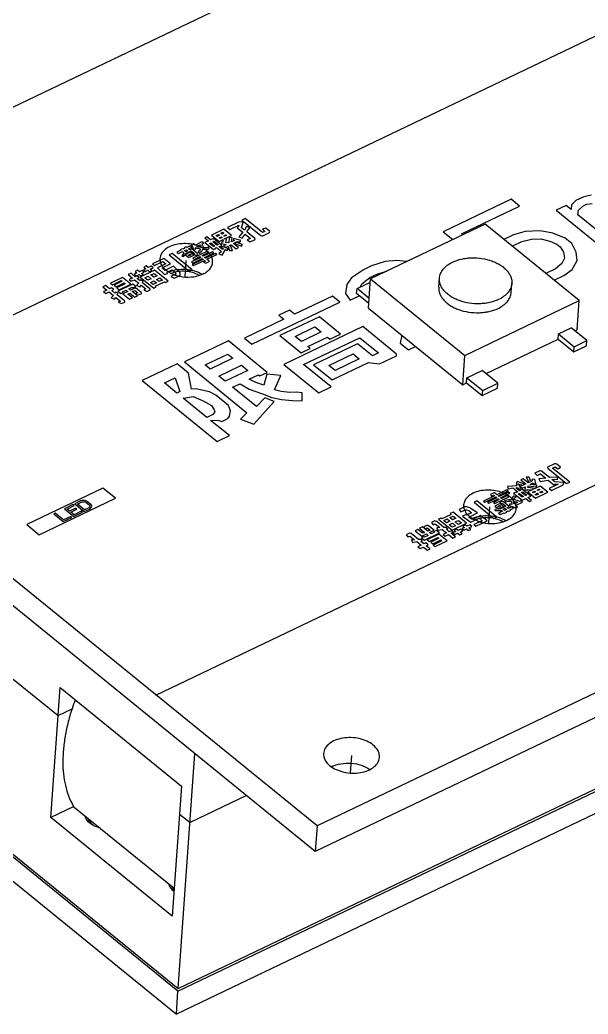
# Model space of a CAD drawing. Header units: millimetres. Extents: x 0 to 297, y 0 to 210.
# Drawn here: x 14.61 to 26.67, y 12.86 to 33.95 of the extents above; entities that cross this region are included whole.
import ezdxf

# ---------------------------------------------------------------- set-up
doc = ezdxf.new("R2010")
doc.units = ezdxf.units.MM
doc.header["$LTSCALE"] = 16.335
doc.layers.get('0').update_dxf_attribs({"linetype": 'CONTINUOUS'})

msp = doc.modelspace()

# ---------------------------------------------------------------- linework, layer by layer
at = {"color": 7, "linetype": 'Continuous'}
for p, q in [((6.699, 28.391), (32.005, 40.498)), ((66.239, 38.538), (20.916, 16.854)), ((66.2, 37.996), (20.878, 16.313)), ((24.48, 29.619), (22.052, 28.458)), ((26.479, 27.997), (24.48, 29.619)), ((20.916, 16.854), (6.699, 28.391)), ((21.763, 28.252), (22.047, 28.388)), ((22.007, 27.835), (22.052, 28.458)), ((22.052, 28.458), (24.051, 26.835)), ((23.497, 28.282), (23.511, 28.472)), ((25.034, 28.173), (25.047, 28.362)), ((21.755, 28.144), (21.763, 28.252)), ((22.014, 27.934), (21.755, 28.144)), ((22.022, 28.042), (21.763, 28.252)), ((20.878, 16.313), (6.66, 27.849)), ((24.051, 26.835), (26.479, 27.997)), ((26.435, 27.374), (26.479, 27.997)), ((22.007, 27.835), (24.007, 26.213)), ((26.03, 27.181), (26.038, 27.289)), ((26.038, 27.289), (26.308, 27.418)), ((26.038, 27.289), (26.371, 27.019)), ((26.641, 27.148), (26.308, 27.418)), ((26.389, 27.352), (26.435, 27.374)), ((24.5, 26.449), (26.03, 27.181)), ((26.03, 27.181), (26.363, 26.91)), ((26.363, 26.91), (26.633, 27.039)), ((26.363, 26.91), (26.371, 27.019)), ((26.371, 27.019), (26.641, 27.148)), ((26.633, 27.039), (26.641, 27.148)), ((24.007, 26.213), (24.051, 26.835)), ((24.095, 26.36), (24.419, 26.515)), ((24.752, 26.244), (24.419, 26.515)), ((24.007, 26.213), (24.088, 26.251)), ((24.088, 26.251), (24.095, 26.36)), ((24.088, 26.251), (24.421, 25.981)), ((24.095, 26.36), (24.429, 26.089)), ((24.429, 26.089), (24.752, 26.244)), ((24.745, 26.136), (24.752, 26.244)), ((24.421, 25.981), (24.745, 26.136)), ((24.421, 25.981), (24.429, 26.089)), ((17.964, 13.348), (8.856, 20.739)), ((8.86, 20.793), (17.968, 13.402)), ((8.822, 20.251), (17.93, 12.861)), ((14.465, 19.969), (15.42, 19.194)), ((15.266, 17.028), (15.462, 19.79)), ((15.462, 19.79), (18.039, 17.699)), ((15.42, 19.194), (15.719, 19.337)), ((17.964, 13.348), (30.266, 19.234)), ((17.968, 13.402), (30.27, 19.288)), ((17.968, 13.402), (18.323, 18.386)), ((18.039, 17.699), (17.843, 14.937)), ((28.073, 17.714), (17.93, 12.861)), ((19.418, 17.497), (18.219, 16.923)), ((15.756, 17.262), (15.266, 17.028)), ((17.884, 15.525), (15.763, 17.246)), ((17.997, 17.103), (18.219, 16.923)), ((17.843, 14.937), (15.266, 17.028)), ((16.112, 16.915), (16.115, 16.961)), ((20.916, 16.854), (20.878, 16.313)), ((17.93, 12.861), (17.964, 13.348))]:
    msp.add_line(p, q, dxfattribs=at)
at = {"color": 40, "linetype": 'Continuous'}
for p, q in [((33.753, 36.921), (10.12, 25.615)), ((17.495, 19.63), (41.128, 30.937)), ((26.578, 30.199), (26.408, 30.118)), ((26.74, 30.231), (26.578, 30.199)), ((25.03, 30.146), (23.593, 29.459)), ((23.982, 29.416), (25.208, 30.002)), ((25.208, 30.002), (25.03, 30.146)), ((26.197, 30.017), (25.986, 29.916)), ((26.304, 29.931), (26.197, 30.017)), ((26.317, 30.029), (26.304, 29.931)), ((26.408, 30.118), (26.317, 30.029)), ((26.459, 29.913), (26.551, 30.003)), ((26.551, 30.003), (26.635, 30.043)), ((26.635, 30.043), (26.755, 30.055)), ((25.986, 29.916), (27.123, 28.993)), ((26.446, 29.815), (26.459, 29.913)), ((27.335, 29.094), (26.446, 29.815)), ((19.26, 29.665), (19.012, 29.546)), ((19.012, 29.546), (19.061, 29.506)), ((19.061, 29.506), (19.258, 29.6)), ((19.244, 29.557), (19.218, 29.544)), ((19.218, 29.544), (19.338, 29.447)), ((19.258, 29.6), (19.244, 29.557)), ((19.347, 29.661), (19.26, 29.665)), ((19.313, 29.544), (19.347, 29.661)), ((19.377, 29.493), (19.313, 29.544)), ((19.39, 29.736), (19.322, 29.703)), ((19.322, 29.703), (19.724, 29.377)), ((19.42, 29.568), (19.377, 29.493)), ((19.757, 29.438), (19.39, 29.736)), ((19.488, 29.546), (19.42, 29.568)), ((19.426, 29.453), (19.488, 29.546)), ((19.827, 29.536), (19.76, 29.513)), ((19.905, 29.473), (19.827, 29.536)), ((18.577, 29.347), (18.534, 29.326)), ((18.534, 29.326), (18.611, 29.263)), ((18.654, 29.284), (18.577, 29.347)), ((18.935, 29.509), (18.678, 29.386)), ((18.678, 29.386), (18.84, 29.254)), ((18.772, 29.376), (18.823, 29.401)), ((18.793, 29.359), (18.772, 29.376)), ((18.844, 29.384), (18.793, 29.359)), ((18.823, 29.401), (18.844, 29.384)), ((18.835, 29.325), (18.886, 29.349)), ((18.849, 29.313), (18.835, 29.325)), ((18.901, 29.338), (18.849, 29.313)), ((18.874, 29.426), (18.917, 29.446)), ((18.895, 29.408), (18.874, 29.426)), ((18.886, 29.349), (18.901, 29.338)), ((18.938, 29.429), (18.895, 29.408)), ((18.917, 29.446), (18.938, 29.429)), ((19.097, 29.377), (18.935, 29.509)), ((18.938, 29.374), (18.981, 29.395)), ((18.952, 29.363), (18.938, 29.374)), ((18.943, 29.304), (19.097, 29.377)), ((18.995, 29.383), (18.952, 29.363)), ((18.981, 29.395), (18.995, 29.383)), ((19.051, 29.337), (19.042, 29.224)), ((19.114, 29.331), (19.051, 29.337)), ((19.1, 29.242), (19.114, 29.331)), ((19.338, 29.447), (19.252, 29.351)), ((19.252, 29.351), (19.327, 29.324)), ((19.327, 29.324), (19.387, 29.407)), ((19.387, 29.407), (19.5, 29.316)), ((19.595, 29.316), (19.426, 29.453)), ((19.724, 29.377), (19.746, 29.37)), ((19.746, 29.37), (19.762, 29.368)), ((19.808, 29.463), (19.757, 29.438)), ((19.76, 29.513), (19.801, 29.469)), ((19.762, 29.368), (19.908, 29.438)), ((19.801, 29.469), (19.808, 29.463)), ((19.911, 29.457), (19.905, 29.473)), ((19.908, 29.438), (19.911, 29.457)), ((23.593, 29.459), (23.797, 29.293)), ((24.009, 29.394), (23.982, 29.416)), ((25.085, 29.393), (24.88, 29.295)), ((25.332, 29.465), (25.085, 29.393)), ((25.65, 29.48), (25.332, 29.465)), ((25.919, 29.425), (25.65, 29.48)), ((26.181, 29.322), (25.919, 29.425)), ((26.323, 29.206), (26.181, 29.322)), ((18.14, 29.138), (18.097, 29.117)), ((18.097, 29.117), (18.111, 29.106)), ((18.154, 29.126), (18.14, 29.138)), ((18.222, 29.159), (18.154, 29.126)), ((18.189, 29.098), (18.258, 29.13)), ((18.258, 29.13), (18.222, 29.159)), ((18.292, 29.202), (18.243, 29.187)), ((18.243, 29.187), (18.262, 29.16)), ((18.262, 29.16), (18.275, 29.139)), ((18.275, 29.139), (18.279, 29.113)), ((18.279, 29.113), (18.291, 29.092)), ((18.314, 29.185), (18.292, 29.202)), ((18.319, 29.169), (18.314, 29.185)), ((18.473, 29.243), (18.319, 29.169)), ((18.341, 29.107), (18.336, 29.122)), ((18.336, 29.122), (18.366, 29.109)), ((18.338, 29.087), (18.341, 29.107)), ((18.363, 29.144), (18.432, 29.177)), ((18.386, 29.137), (18.363, 29.144)), ((18.366, 29.109), (18.397, 29.106)), ((18.424, 29.128), (18.386, 29.137)), ((18.397, 29.106), (18.442, 29.091)), ((18.447, 29.121), (18.424, 29.128)), ((18.432, 29.177), (18.446, 29.166)), ((18.446, 29.166), (18.45, 29.14)), ((18.45, 29.14), (18.447, 29.121)), ((18.509, 29.214), (18.473, 29.243)), ((18.474, 29.198), (18.509, 29.214)), ((18.494, 29.171), (18.474, 29.198)), ((18.498, 29.145), (18.494, 29.171)), ((18.509, 29.114), (18.498, 29.145)), ((18.525, 29.113), (18.509, 29.114)), ((18.573, 29.118), (18.525, 29.113)), ((18.611, 29.263), (18.534, 29.226)), ((18.534, 29.226), (18.718, 29.078)), ((18.614, 29.128), (18.573, 29.118)), ((18.625, 29.097), (18.614, 29.128)), ((18.635, 29.211), (18.661, 29.223)), ((18.72, 29.142), (18.635, 29.211)), ((18.714, 29.312), (18.654, 29.284)), ((18.661, 29.223), (18.745, 29.155)), ((18.704, 29.244), (18.729, 29.256)), ((18.788, 29.175), (18.704, 29.244)), ((18.897, 29.164), (18.714, 29.312)), ((18.745, 29.155), (18.72, 29.142)), ((18.729, 29.256), (18.814, 29.187)), ((18.755, 29.114), (18.781, 29.126)), ((18.769, 29.102), (18.755, 29.114)), ((18.781, 29.126), (18.886, 29.04)), ((18.814, 29.187), (18.788, 29.175)), ((18.83, 29.141), (18.856, 29.153)), ((18.908, 29.078), (18.83, 29.141)), ((18.84, 29.254), (18.926, 29.295)), ((18.856, 29.153), (18.863, 29.147)), ((18.863, 29.147), (18.897, 29.164)), ((18.91, 29.142), (18.883, 29.12)), ((18.883, 29.12), (18.92, 29.102)), ((18.894, 29.244), (18.888, 29.205)), ((18.888, 29.205), (18.989, 29.189)), ((18.917, 29.237), (18.894, 29.244)), ((19.038, 29.094), (18.91, 29.142)), ((18.926, 29.295), (18.917, 29.237)), ((18.989, 29.189), (18.929, 29.16)), ((18.929, 29.16), (18.971, 29.126)), ((18.99, 29.299), (18.943, 29.304)), ((18.971, 29.126), (19.031, 29.155)), ((18.979, 29.23), (18.99, 29.299)), ((19.042, 29.224), (18.979, 29.23)), ((19.031, 29.155), (19.056, 29.057)), ((19.048, 29.163), (19.091, 29.183)), ((19.079, 29.16), (19.048, 29.163)), ((19.12, 29.061), (19.079, 29.16)), ((19.091, 29.183), (19.197, 29.098)), ((19.16, 29.271), (19.1, 29.242)), ((19.15, 29.312), (19.137, 29.278)), ((19.137, 29.278), (19.16, 29.271)), ((19.142, 29.208), (19.185, 29.229)), ((19.248, 29.122), (19.142, 29.208)), ((19.295, 29.272), (19.15, 29.312)), ((19.185, 29.229), (19.167, 29.211)), ((19.167, 29.211), (19.308, 29.151)), ((19.194, 29.233), (19.228, 29.249)), ((19.33, 29.189), (19.194, 29.233)), ((19.197, 29.098), (19.248, 29.122)), ((19.228, 29.249), (19.273, 29.234)), ((19.273, 29.234), (19.295, 29.272)), ((19.308, 29.151), (19.33, 29.189)), ((19.5, 29.316), (19.431, 29.283)), ((19.431, 29.283), (19.496, 29.241)), ((19.496, 29.241), (19.599, 29.29)), ((19.601, 29.3), (19.595, 29.316)), ((19.599, 29.29), (19.601, 29.3)), ((25.057, 29.151), (25.263, 29.249)), ((25.263, 29.249), (25.467, 29.301)), ((25.467, 29.301), (25.665, 29.304)), ((25.665, 29.304), (25.856, 29.258)), ((25.856, 29.258), (26.005, 29.192)), ((26.005, 29.192), (26.076, 29.134)), ((26.076, 29.134), (26.141, 29.027)), ((26.416, 29.022), (26.323, 29.206)), ((17.84, 28.994), (17.78, 28.966)), ((17.78, 28.966), (18.203, 28.622)), ((18.263, 28.651), (17.84, 28.994)), ((18.025, 29.065), (17.94, 29.024)), ((17.94, 29.024), (17.975, 28.995)), ((17.975, 28.995), (18.061, 29.036)), ((18.054, 29.097), (18.011, 29.076)), ((18.011, 29.076), (18.025, 29.065)), ((18.056, 28.952), (18.046, 28.938)), ((18.046, 28.938), (18.084, 28.929)), ((18.068, 29.085), (18.054, 29.097)), ((18.079, 28.999), (18.056, 28.952)), ((18.061, 29.036), (18.082, 29.019)), ((18.111, 29.106), (18.068, 29.085)), ((18.082, 29.019), (18.079, 28.999)), ((18.084, 28.929), (18.095, 28.953)), ((18.095, 28.953), (18.114, 28.971)), ((18.104, 29.057), (18.146, 29.077)), ((18.132, 29.034), (18.104, 29.057)), ((18.225, 29.024), (18.114, 28.971)), ((18.114, 28.971), (18.117, 28.99)), ((18.114, 28.971), (18.192, 28.908)), ((18.117, 28.99), (18.246, 29.052)), ((18.175, 29.054), (18.132, 29.034)), ((18.146, 29.077), (18.175, 29.054)), ((18.177, 28.964), (18.219, 28.985)), ((18.198, 28.947), (18.177, 28.964)), ((18.217, 29.075), (18.189, 29.098)), ((18.192, 28.908), (18.303, 28.961)), ((18.241, 28.968), (18.198, 28.947)), ((18.26, 29.095), (18.217, 29.075)), ((18.219, 28.985), (18.241, 28.968)), ((18.303, 28.961), (18.225, 29.024)), ((18.246, 29.052), (18.323, 28.989)), ((18.446, 28.911), (18.249, 28.817)), ((18.38, 28.998), (18.26, 29.095)), ((18.577, 29.037), (18.277, 28.894)), ((18.291, 29.092), (18.338, 29.087)), ((18.323, 28.989), (18.297, 28.977)), ((18.297, 28.977), (18.341, 28.952)), ((18.305, 28.871), (18.425, 28.929)), ((18.341, 28.952), (18.376, 28.969)), ((18.376, 28.969), (18.38, 28.998)), ((18.402, 29.036), (18.392, 29.022)), ((18.392, 29.022), (18.428, 29.003)), ((18.42, 29.054), (18.402, 29.036)), ((18.43, 29.068), (18.42, 29.054)), ((18.425, 28.929), (18.446, 28.911)), ((18.428, 29.003), (18.449, 29.031)), ((18.442, 29.091), (18.43, 29.068)), ((18.449, 29.031), (18.467, 29.049)), ((18.467, 29.049), (18.477, 29.063)), ((18.476, 28.953), (18.605, 29.015)), ((18.497, 28.936), (18.476, 28.953)), ((18.477, 29.063), (18.489, 29.086)), ((18.489, 29.086), (18.569, 29.088)), ((18.694, 29.03), (18.497, 28.936)), ((18.526, 28.913), (18.723, 29.007)), ((18.547, 28.896), (18.526, 28.913)), ((18.761, 28.998), (18.547, 28.896)), ((18.569, 29.088), (18.593, 29.091)), ((18.575, 28.873), (18.789, 28.975)), ((18.605, 29.015), (18.577, 29.037)), ((18.593, 29.091), (18.625, 29.097)), ((18.723, 29.007), (18.694, 29.03)), ((18.718, 29.078), (18.769, 29.102)), ((18.789, 28.975), (18.761, 28.998)), ((18.886, 29.04), (18.83, 28.986)), ((18.83, 28.986), (18.898, 28.964)), ((18.898, 28.964), (18.972, 29.081)), ((18.92, 29.102), (18.908, 29.078)), ((18.972, 29.081), (19.009, 29.062)), ((19.009, 29.062), (19.038, 29.094)), ((19.056, 29.057), (19.12, 29.061)), ((26.163, 28.9), (26.107, 28.782)), ((26.141, 29.027), (26.163, 28.9)), ((26.432, 28.846), (26.416, 29.022)), ((17.292, 28.732), (17.241, 28.708)), ((17.241, 28.708), (17.283, 28.673)), ((17.334, 28.698), (17.292, 28.732)), ((17.394, 28.726), (17.334, 28.698)), ((17.377, 28.663), (17.437, 28.692)), ((17.437, 28.692), (17.394, 28.726)), ((17.666, 28.893), (17.426, 28.778)), ((17.426, 28.778), (17.468, 28.744)), ((17.468, 28.744), (17.64, 28.826)), ((17.703, 28.774), (17.532, 28.692)), ((17.532, 28.692), (17.677, 28.552)), ((17.627, 28.692), (17.807, 28.778)), ((17.682, 28.637), (17.627, 28.692)), ((17.64, 28.826), (17.703, 28.774)), ((17.807, 28.778), (17.666, 28.893)), ((17.87, 28.727), (17.682, 28.637)), ((17.973, 28.621), (17.87, 28.727)), ((18.116, 28.501), (18.14, 28.85)), ((18.249, 28.817), (18.277, 28.794)), ((18.495, 28.871), (18.264, 28.761)), ((18.264, 28.761), (18.292, 28.738)), ((18.277, 28.894), (18.305, 28.871)), ((18.277, 28.794), (18.474, 28.888)), ((18.292, 28.738), (18.524, 28.848)), ((18.474, 28.888), (18.495, 28.871)), ((18.545, 28.831), (18.502, 28.811)), ((18.502, 28.811), (18.554, 28.79)), ((18.524, 28.848), (18.545, 28.831)), ((18.554, 28.79), (18.623, 28.823)), ((18.624, 28.833), (18.575, 28.873)), ((18.623, 28.823), (18.624, 28.833)), ((22.071, 28.731), (21.902, 28.65)), ((22.361, 28.823), (22.071, 28.731)), ((22.601, 28.847), (22.361, 28.823)), ((22.815, 28.823), (22.601, 28.847)), ((26.107, 28.782), (25.973, 28.672)), ((26.327, 28.658), (26.432, 28.846)), ((16.787, 28.49), (16.53, 28.367)), ((16.963, 28.347), (16.787, 28.49)), ((16.967, 28.576), (16.907, 28.548)), ((16.907, 28.548), (16.998, 28.473)), ((16.998, 28.473), (16.93, 28.441)), ((17.058, 28.502), (16.967, 28.576)), ((17.094, 28.583), (17.035, 28.554)), ((17.035, 28.554), (17.077, 28.52)), ((17.104, 28.642), (17.052, 28.617)), ((17.052, 28.617), (17.094, 28.583)), ((17.101, 28.523), (17.058, 28.502)), ((17.077, 28.52), (17.137, 28.549)), ((17.143, 28.488), (17.101, 28.523)), ((17.101, 28.468), (17.143, 28.488)), ((17.146, 28.608), (17.104, 28.642)), ((17.137, 28.549), (17.172, 28.52)), ((17.206, 28.636), (17.146, 28.608)), ((17.469, 28.644), (17.16, 28.496)), ((17.16, 28.496), (17.45, 28.262)), ((17.172, 28.52), (17.223, 28.545)), ((17.188, 28.573), (17.248, 28.602)), ((17.223, 28.545), (17.188, 28.573)), ((17.248, 28.602), (17.206, 28.636)), ((17.283, 28.673), (17.231, 28.649)), ((17.231, 28.649), (17.274, 28.614)), ((17.261, 28.481), (17.33, 28.514)), ((17.325, 28.429), (17.261, 28.481)), ((17.274, 28.614), (17.325, 28.639)), ((17.325, 28.639), (17.36, 28.61)), ((17.33, 28.514), (17.393, 28.462)), ((17.36, 28.61), (17.412, 28.635)), ((17.412, 28.635), (17.377, 28.663)), ((17.39, 28.542), (17.458, 28.575)), ((17.453, 28.491), (17.39, 28.542)), ((17.522, 28.524), (17.453, 28.491)), ((17.458, 28.575), (17.522, 28.524)), ((17.758, 28.409), (17.469, 28.644)), ((17.51, 28.445), (17.578, 28.478)), ((17.578, 28.478), (17.634, 28.432)), ((17.677, 28.552), (17.744, 28.575)), ((17.731, 28.597), (17.843, 28.65)), ((17.744, 28.575), (17.731, 28.597)), ((17.907, 28.553), (17.813, 28.508)), ((17.813, 28.508), (17.886, 28.471)), ((17.843, 28.65), (17.906, 28.598)), ((17.886, 28.471), (17.998, 28.524)), ((17.906, 28.598), (17.917, 28.567)), ((17.917, 28.567), (17.907, 28.553)), ((17.994, 28.604), (17.973, 28.621)), ((18.007, 28.583), (17.994, 28.604)), ((17.998, 28.524), (18.008, 28.538)), ((18.011, 28.558), (18.007, 28.583)), ((18.008, 28.538), (18.011, 28.558)), ((18.203, 28.622), (18.263, 28.651)), ((21.642, 28.48), (21.544, 28.341)), ((21.902, 28.65), (21.642, 28.48)), ((21.862, 28.356), (22.038, 28.486)), ((22.038, 28.486), (22.207, 28.566)), ((22.207, 28.566), (22.392, 28.621)), ((25.973, 28.672), (25.768, 28.574)), ((25.946, 28.43), (26.151, 28.528)), ((26.151, 28.528), (26.327, 28.658)), ((16.427, 28.318), (16.367, 28.29)), ((16.367, 28.29), (16.452, 28.221)), ((16.512, 28.25), (16.427, 28.318)), ((16.554, 28.27), (16.512, 28.25)), ((16.53, 28.367), (16.572, 28.333)), ((16.604, 28.23), (16.554, 28.27)), ((16.572, 28.333), (16.76, 28.423)), ((16.782, 28.406), (16.61, 28.324)), ((16.61, 28.324), (16.653, 28.29)), ((16.653, 28.29), (16.824, 28.372)), ((16.845, 28.355), (16.665, 28.269)), ((16.665, 28.269), (16.715, 28.228)), ((17.003, 28.348), (16.686, 28.197)), ((16.715, 28.228), (16.963, 28.347)), ((16.76, 28.423), (16.782, 28.406)), ((16.824, 28.372), (16.845, 28.355)), ((16.924, 28.247), (16.992, 28.279)), ((16.93, 28.441), (16.972, 28.406)), ((17.062, 28.267), (16.959, 28.218)), ((16.972, 28.406), (17.041, 28.439)), ((16.992, 28.279), (17.006, 28.268)), ((17.066, 28.297), (17.003, 28.348)), ((17.006, 28.268), (17.066, 28.297)), ((17.041, 28.439), (17.132, 28.365)), ((17.182, 28.17), (17.062, 28.267)), ((17.132, 28.365), (17.085, 28.315)), ((17.085, 28.315), (17.16, 28.287)), ((17.164, 28.416), (17.101, 28.468)), ((17.16, 28.287), (17.182, 28.325)), ((17.167, 28.436), (17.164, 28.416)), ((17.226, 28.41), (17.167, 28.436)), ((17.182, 28.325), (17.28, 28.244)), ((17.213, 28.376), (17.226, 28.41)), ((17.368, 28.25), (17.213, 28.376)), ((17.393, 28.462), (17.325, 28.429)), ((17.381, 28.384), (17.45, 28.416)), ((17.438, 28.338), (17.381, 28.384)), ((17.506, 28.371), (17.438, 28.338)), ((17.45, 28.416), (17.506, 28.371)), ((17.45, 28.262), (17.501, 28.286)), ((17.48, 28.304), (17.677, 28.398)), ((17.501, 28.286), (17.48, 28.304)), ((17.566, 28.399), (17.51, 28.445)), ((17.634, 28.432), (17.566, 28.399)), ((17.677, 28.398), (17.698, 28.381)), ((17.698, 28.381), (17.758, 28.409)), ((21.544, 28.341), (21.517, 28.145)), ((21.828, 28.284), (21.862, 28.356)), ((16.452, 28.221), (16.383, 28.188)), ((16.383, 28.188), (16.432, 28.148)), ((16.432, 28.148), (16.501, 28.181)), ((16.501, 28.181), (16.593, 28.106)), ((16.593, 28.106), (16.545, 28.057)), ((16.545, 28.057), (16.62, 28.029)), ((16.561, 28.21), (16.604, 28.23)), ((16.624, 28.158), (16.561, 28.21)), ((16.62, 28.029), (16.642, 28.066)), ((16.643, 28.176), (16.624, 28.158)), ((16.642, 28.066), (16.741, 27.986)), ((16.687, 28.152), (16.643, 28.176)), ((16.674, 28.118), (16.687, 28.152)), ((16.829, 27.992), (16.674, 28.118)), ((16.686, 28.197), (16.749, 28.145)), ((16.749, 28.145), (16.801, 28.17)), ((16.787, 28.181), (16.864, 28.218)), ((16.801, 28.17), (16.787, 28.181)), ((16.899, 28.189), (16.796, 28.14)), ((16.796, 28.14), (16.937, 28.026)), ((16.864, 28.218), (16.899, 28.189)), ((16.898, 28.135), (16.941, 28.155)), ((16.997, 28.054), (16.898, 28.135)), ((16.959, 28.218), (16.924, 28.247)), ((16.937, 28.026), (16.997, 28.054)), ((16.941, 28.155), (17.047, 28.069)), ((16.994, 28.189), (17.046, 28.214)), ((17.058, 28.138), (16.994, 28.189)), ((17.046, 28.214), (17.109, 28.163)), ((17.047, 28.069), (17.107, 28.098)), ((17.109, 28.163), (17.058, 28.138)), ((17.107, 28.098), (17.065, 28.132)), ((17.065, 28.132), (17.126, 28.116)), ((17.126, 28.116), (17.194, 28.149)), ((17.187, 28.154), (17.182, 28.17)), ((17.194, 28.149), (17.187, 28.154)), ((17.28, 28.244), (17.238, 28.224)), ((17.238, 28.224), (17.304, 28.192)), ((17.304, 28.192), (17.373, 28.225)), ((17.374, 28.235), (17.368, 28.25)), ((17.373, 28.225), (17.374, 28.235)), ((21.241, 28.094), (20.436, 27.709)), ((21.4, 27.965), (21.241, 28.094)), ((21.517, 28.145), (21.617, 28.009)), ((21.617, 28.009), (21.808, 28.101)), ((16.741, 27.986), (16.698, 27.966)), ((16.698, 27.966), (16.764, 27.934)), ((16.764, 27.934), (16.833, 27.967)), ((16.834, 27.977), (16.829, 27.992)), ((16.833, 27.967), (16.834, 27.977)), ((19.532, 27.071), (21.4, 27.965)), ((20.33, 27.795), (20.104, 27.687)), ((20.104, 27.687), (20.21, 27.601)), ((20.964, 27.654), (20.127, 27.253)), ((20.436, 27.709), (20.33, 27.795)), ((21.415, 27.288), (20.964, 27.654)), ((20.21, 27.601), (19.373, 27.2)), ((21.887, 27.445), (20.212, 26.644)), ((20.453, 27.238), (20.871, 27.438)), ((20.871, 27.438), (21.004, 27.331)), ((22.602, 26.864), (21.887, 27.445)), ((20.127, 27.253), (20.578, 26.887)), ((20.585, 27.131), (20.453, 27.238)), ((21.004, 27.331), (20.585, 27.131)), ((20.629, 26.638), (21.82, 27.208)), ((20.718, 27.023), (21.136, 27.223)), ((21.136, 27.223), (21.189, 27.18)), ((21.189, 27.18), (21.415, 27.288)), ((21.82, 27.208), (22.218, 26.886)), ((22.715, 27.261), (22.677, 27.095)), ((19.036, 27.142), (18.102, 26.695)), ((19.858, 26.475), (19.036, 27.142)), ((19.373, 27.2), (19.532, 27.071)), ((20.771, 26.98), (20.718, 27.023)), ((21.771, 27.082), (20.837, 26.635)), ((22.089, 26.824), (21.771, 27.082)), ((22.677, 27.095), (22.854, 26.951)), ((22.854, 26.951), (23.007, 27.024)), ((18.54, 26.631), (19.023, 26.862)), ((19.023, 26.862), (19.129, 26.776)), ((20.578, 26.887), (20.771, 26.98)), ((21.163, 26.62), (21.678, 26.867)), ((21.678, 26.867), (21.811, 26.759)), ((22.218, 26.886), (22.089, 26.824)), ((22.243, 26.658), (22.597, 26.827)), ((22.597, 26.827), (22.602, 26.864)), ((17.947, 26.655), (17.206, 26.3)), ((18.185, 26.461), (17.947, 26.655)), ((18.102, 26.695), (19.428, 25.619)), ((18.646, 26.545), (18.54, 26.631)), ((19.129, 26.776), (18.646, 26.545)), ((18.831, 26.394), (19.314, 26.625)), ((19.314, 26.625), (19.447, 26.517)), ((20.212, 26.644), (20.955, 26.042)), ((21.212, 26.165), (20.629, 26.638)), ((20.837, 26.635), (21.235, 26.313)), ((21.296, 26.513), (21.163, 26.62)), ((21.235, 26.313), (22.008, 26.682)), ((21.811, 26.759), (21.296, 26.513)), ((22.008, 26.682), (22.243, 26.658)), ((18.252, 26.117), (18.185, 26.461)), ((18.964, 26.286), (18.831, 26.394)), ((19.447, 26.517), (18.964, 26.286)), ((19.477, 26.327), (19.67, 26.419)), ((19.67, 26.419), (19.697, 26.398)), ((19.697, 26.398), (19.858, 26.475)), ((19.852, 26.438), (19.786, 26.201)), ((20.146, 26.407), (19.852, 26.438)), ((20.009, 26.103), (20.146, 26.407)), ((17.206, 26.3), (18.797, 25.009)), ((17.676, 26.252), (17.901, 26.359)), ((17.941, 26.036), (17.676, 26.252)), ((17.901, 26.359), (18.005, 26.067)), ((19.123, 26.157), (19.284, 26.234)), ((19.627, 25.748), (19.123, 26.157)), ((19.284, 26.234), (19.475, 26.121)), ((19.615, 26.256), (19.477, 26.327)), ((19.786, 26.201), (19.615, 26.256)), ((20.955, 26.042), (21.212, 26.165)), ((18.005, 26.067), (17.941, 26.036)), ((18.164, 25.938), (18.288, 25.963)), ((18.342, 26.126), (18.252, 26.117)), ((18.288, 25.963), (18.511, 25.865)), ((18.63, 26.058), (18.342, 26.126)), ((18.769, 25.988), (18.63, 26.058)), ((19.034, 25.773), (18.769, 25.988)), ((19.475, 26.121), (19.757, 26.016)), ((19.757, 26.016), (19.954, 25.939)), ((20.153, 26.069), (20.009, 26.103)), ((20.329, 26.05), (20.153, 26.069)), ((20.479, 26.054), (20.329, 26.05)), ((20.597, 26.041), (20.479, 26.054)), ((20.6, 25.872), (20.597, 26.041)), ((18.073, 25.929), (18.164, 25.938)), ((18.577, 25.52), (18.073, 25.929)), ((18.511, 25.865), (18.676, 25.772)), ((18.676, 25.772), (18.723, 25.692)), ((19.075, 25.656), (19.034, 25.773)), ((19.57, 25.379), (20.002, 25.859)), ((19.805, 25.936), (19.627, 25.748)), ((20.002, 25.859), (19.805, 25.936)), ((19.954, 25.939), (20.157, 25.9)), ((20.157, 25.9), (20.392, 25.875)), ((20.392, 25.875), (20.6, 25.872)), ((18.706, 25.582), (18.577, 25.52)), ((18.744, 25.634), (18.706, 25.582)), ((18.723, 25.692), (18.744, 25.634)), ((19.021, 25.493), (19.058, 25.545)), ((19.058, 25.545), (19.075, 25.656)), ((19.428, 25.619), (19.288, 25.484)), ((18.657, 25.455), (18.806, 25.459)), ((19.055, 25.133), (18.657, 25.455)), ((18.806, 25.459), (18.892, 25.431)), ((18.892, 25.431), (19.021, 25.493)), ((19.288, 25.484), (19.57, 25.379)), ((18.797, 25.009), (19.055, 25.133)), ((25.95, 24.535), (25.804, 24.465)), ((25.912, 24.444), (25.964, 24.468)), ((25.981, 24.532), (25.95, 24.535)), ((25.964, 24.468), (25.971, 24.463)), ((26.004, 24.524), (25.981, 24.532)), ((26.081, 24.461), (26.004, 24.524)), ((25.642, 24.387), (25.539, 24.338)), ((25.539, 24.338), (25.587, 24.288)), ((25.587, 24.288), (25.655, 24.321)), ((25.657, 24.386), (25.642, 24.387)), ((25.655, 24.321), (25.768, 24.229)), ((25.68, 24.378), (25.657, 24.386)), ((25.849, 24.241), (25.68, 24.378)), ((25.804, 24.465), (25.803, 24.455)), ((25.803, 24.455), (25.808, 24.44)), ((25.808, 24.44), (26.21, 24.114)), ((26.279, 24.146), (25.912, 24.444)), ((25.971, 24.463), (26.028, 24.427)), ((26.028, 24.427), (26.081, 24.461)), ((25.155, 24.064), (24.955, 24.05)), ((24.955, 24.05), (24.972, 24.003)), ((25.193, 24.1), (25.136, 24.091)), ((25.136, 24.091), (25.155, 24.064)), ((25.162, 24.158), (25.14, 24.12)), ((25.14, 24.12), (25.285, 24.08)), ((25.305, 24.108), (25.162, 24.158)), ((25.235, 24.011), (25.193, 24.1)), ((25.285, 24.08), (25.225, 24.051)), ((25.225, 24.051), (25.267, 24.017)), ((25.29, 24.219), (25.239, 24.195)), ((25.239, 24.195), (25.345, 24.109)), ((25.267, 24.017), (25.327, 24.046)), ((25.396, 24.133), (25.29, 24.219)), ((25.345, 24.109), (25.302, 24.088)), ((25.302, 24.088), (25.305, 24.108)), ((25.327, 24.046), (25.325, 23.981)), ((25.414, 24.251), (25.35, 24.248)), ((25.35, 24.248), (25.406, 24.147)), ((25.388, 24.029), (25.394, 24.069)), ((25.394, 24.069), (25.573, 24.045)), ((25.439, 24.154), (25.396, 24.133)), ((25.406, 24.147), (25.439, 24.154)), ((25.448, 24.158), (25.414, 24.251)), ((25.439, 24.099), (25.499, 24.128)), ((25.579, 24.084), (25.439, 24.099)), ((25.482, 24.174), (25.448, 24.158)), ((25.535, 24.209), (25.471, 24.205)), ((25.471, 24.205), (25.482, 24.174)), ((25.647, 24.062), (25.493, 23.989)), ((25.499, 24.128), (25.504, 24.112)), ((25.504, 24.112), (25.559, 24.111)), ((25.559, 24.111), (25.535, 24.209)), ((25.573, 24.045), (25.579, 24.084)), ((25.768, 24.229), (25.623, 24.215)), ((25.623, 24.215), (25.647, 24.162)), ((25.647, 24.162), (25.817, 24.189)), ((25.809, 23.931), (25.647, 24.062)), ((25.817, 24.189), (25.937, 24.092)), ((26.034, 24.102), (25.837, 24.008)), ((26.01, 24.254), (25.849, 24.241)), ((25.886, 23.968), (26.135, 24.087)), ((25.899, 24.201), (26.026, 24.208)), ((25.962, 24.149), (25.899, 24.201)), ((25.937, 24.092), (25.963, 24.104)), ((26.151, 24.14), (25.962, 24.149)), ((25.963, 24.104), (26.034, 24.102)), ((26.026, 24.208), (26.01, 24.254)), ((26.135, 24.087), (26.151, 24.14)), ((26.21, 24.114), (26.279, 24.146)), ((16.372, 24.021), (14.754, 23.247)), ((16.639, 23.805), (16.372, 24.021)), ((24.679, 23.854), (24.448, 23.743)), ((24.665, 23.92), (24.597, 23.887)), ((24.597, 23.887), (24.615, 23.851)), ((24.615, 23.851), (24.658, 23.871)), ((24.658, 23.871), (24.679, 23.854)), ((24.681, 23.919), (24.665, 23.92)), ((24.73, 23.878), (24.681, 23.919)), ((24.686, 23.694), (24.986, 23.837)), ((24.944, 23.981), (24.73, 23.878)), ((24.758, 23.856), (24.973, 23.958)), ((24.78, 23.838), (24.758, 23.856)), ((24.977, 23.933), (24.78, 23.838)), ((24.808, 23.816), (25.005, 23.91)), ((24.957, 23.86), (24.829, 23.798)), ((24.973, 23.958), (24.944, 23.981)), ((24.986, 23.837), (24.957, 23.86)), ((24.972, 24.003), (25.07, 24.023)), ((25.005, 23.91), (24.977, 23.933)), ((25.07, 24.023), (25.176, 23.937)), ((25.091, 23.851), (25.072, 23.833)), ((25.136, 23.936), (25.084, 23.911)), ((25.084, 23.911), (25.268, 23.763)), ((25.136, 23.836), (25.091, 23.851)), ((25.109, 23.814), (25.136, 23.836)), ((25.134, 24.026), (25.174, 24.027)), ((25.211, 23.963), (25.134, 24.026)), ((25.15, 23.925), (25.136, 23.936)), ((25.176, 23.937), (25.15, 23.925)), ((25.174, 24.027), (25.193, 24)), ((25.185, 23.896), (25.211, 23.908)), ((25.27, 23.827), (25.185, 23.896)), ((25.193, 24), (25.235, 24.011)), ((25.237, 23.975), (25.211, 23.963)), ((25.211, 23.908), (25.295, 23.84)), ((25.264, 23.997), (25.23, 23.981)), ((25.23, 23.981), (25.237, 23.975)), ((25.254, 23.929), (25.279, 23.941)), ((25.338, 23.86), (25.254, 23.929)), ((25.448, 23.849), (25.264, 23.997)), ((25.295, 23.84), (25.27, 23.827)), ((25.279, 23.941), (25.364, 23.872)), ((25.325, 23.981), (25.388, 23.975)), ((25.364, 23.872), (25.338, 23.86)), ((25.388, 23.975), (25.382, 23.99)), ((25.382, 23.99), (25.476, 23.98)), ((25.497, 24.018), (25.388, 24.029)), ((25.388, 23.82), (25.448, 23.849)), ((25.476, 23.98), (25.39, 23.939)), ((25.39, 23.939), (25.552, 23.808)), ((25.484, 23.93), (25.535, 23.954)), ((25.498, 23.918), (25.484, 23.93)), ((25.493, 23.989), (25.497, 24.018)), ((25.549, 23.943), (25.498, 23.918)), ((25.535, 23.954), (25.549, 23.943)), ((25.54, 23.884), (25.592, 23.909)), ((25.561, 23.867), (25.54, 23.884)), ((25.552, 23.808), (25.809, 23.931)), ((25.613, 23.891), (25.561, 23.867)), ((25.587, 23.979), (25.629, 23.999)), ((25.601, 23.967), (25.587, 23.979)), ((25.592, 23.909), (25.613, 23.891)), ((25.644, 23.988), (25.601, 23.967)), ((25.629, 23.999), (25.644, 23.988)), ((25.643, 23.933), (25.686, 23.954)), ((25.664, 23.916), (25.643, 23.933)), ((25.707, 23.936), (25.664, 23.916)), ((25.686, 23.954), (25.707, 23.936)), ((25.837, 24.008), (25.886, 23.968)), ((15.02, 23.031), (16.639, 23.805)), ((15.735, 23.668), (15.553, 23.581)), ((15.609, 23.575), (15.761, 23.647)), ((15.761, 23.647), (15.735, 23.668)), ((15.897, 23.746), (15.776, 23.687)), ((15.776, 23.687), (15.976, 23.525)), ((15.832, 23.681), (15.923, 23.725)), ((15.981, 23.56), (15.832, 23.681)), ((15.927, 23.754), (15.897, 23.746)), ((15.923, 23.725), (15.947, 23.731)), ((15.956, 23.757), (15.927, 23.754)), ((15.947, 23.731), (15.971, 23.731)), ((15.993, 23.753), (15.956, 23.757)), ((15.971, 23.731), (15.994, 23.726)), ((16.02, 23.744), (15.993, 23.753)), ((15.994, 23.726), (16.016, 23.714)), ((16.016, 23.714), (16.08, 23.663)), ((16.046, 23.729), (16.02, 23.744)), ((16.11, 23.677), (16.046, 23.729)), ((16.08, 23.663), (16.092, 23.646)), ((16.094, 23.631), (16.088, 23.617)), ((16.092, 23.646), (16.094, 23.631)), ((16.126, 23.658), (16.11, 23.677)), ((16.133, 23.639), (16.126, 23.658)), ((16.13, 23.615), (16.133, 23.639)), ((24.064, 23.623), (24.04, 23.621)), ((24.095, 23.62), (24.064, 23.623)), ((24.306, 23.748), (24.246, 23.719)), ((24.246, 23.719), (24.669, 23.376)), ((24.729, 23.405), (24.306, 23.748)), ((24.448, 23.743), (24.476, 23.72)), ((24.476, 23.72), (24.707, 23.831)), ((24.728, 23.814), (24.531, 23.72)), ((24.531, 23.72), (24.559, 23.697)), ((24.558, 23.274), (24.583, 23.623)), ((24.559, 23.697), (24.756, 23.791)), ((24.778, 23.774), (24.658, 23.716)), ((24.658, 23.716), (24.686, 23.694)), ((24.797, 23.692), (24.685, 23.639)), ((24.685, 23.639), (24.763, 23.576)), ((24.707, 23.831), (24.728, 23.814)), ((24.748, 23.632), (24.791, 23.653)), ((24.769, 23.615), (24.748, 23.632)), ((24.756, 23.791), (24.778, 23.774)), ((24.763, 23.576), (24.874, 23.629)), ((24.812, 23.636), (24.769, 23.615)), ((24.791, 23.653), (24.812, 23.636)), ((24.827, 23.734), (24.793, 23.717)), ((24.793, 23.717), (24.819, 23.685)), ((24.923, 23.634), (24.794, 23.572)), ((24.874, 23.629), (24.797, 23.692)), ((24.829, 23.798), (24.808, 23.816)), ((24.819, 23.685), (24.845, 23.697)), ((24.874, 23.729), (24.827, 23.734)), ((24.845, 23.697), (24.923, 23.634)), ((24.994, 23.632), (24.874, 23.729)), ((24.942, 23.762), (24.894, 23.757)), ((24.894, 23.757), (24.914, 23.73)), ((24.914, 23.73), (24.938, 23.732)), ((24.938, 23.732), (24.971, 23.739)), ((24.975, 23.768), (24.942, 23.762)), ((24.951, 23.611), (24.994, 23.632)), ((24.971, 23.739), (24.995, 23.741)), ((24.999, 23.771), (24.975, 23.768)), ((24.995, 23.741), (25.035, 23.742)), ((25.001, 23.681), (24.997, 23.651)), ((24.997, 23.651), (25.026, 23.638)), ((25.039, 23.771), (24.999, 23.771)), ((25.032, 23.677), (25.001, 23.681)), ((25.026, 23.638), (25.065, 23.629)), ((25.055, 23.67), (25.032, 23.677)), ((25.035, 23.742), (25.046, 23.711)), ((25.062, 23.819), (25.039, 23.771)), ((25.046, 23.711), (25.043, 23.691)), ((25.043, 23.691), (25.055, 23.67)), ((25.072, 23.833), (25.062, 23.819)), ((25.065, 23.629), (25.094, 23.616)), ((25.087, 23.722), (25.081, 23.737)), ((25.081, 23.737), (25.113, 23.734)), ((25.087, 23.776), (25.089, 23.786)), ((25.133, 23.762), (25.087, 23.776)), ((25.091, 23.696), (25.087, 23.722)), ((25.089, 23.786), (25.109, 23.814)), ((25.096, 23.681), (25.091, 23.696)), ((25.165, 23.713), (25.096, 23.681)), ((25.113, 23.734), (25.151, 23.725)), ((25.123, 23.648), (25.277, 23.722)), ((25.146, 23.641), (25.123, 23.648)), ((25.131, 23.597), (25.167, 23.623)), ((25.171, 23.753), (25.133, 23.762)), ((25.167, 23.623), (25.146, 23.641)), ((25.151, 23.725), (25.165, 23.713)), ((25.208, 23.734), (25.171, 23.753)), ((25.242, 23.75), (25.208, 23.734)), ((25.277, 23.722), (25.242, 23.75)), ((25.268, 23.763), (25.345, 23.8)), ((25.345, 23.8), (25.422, 23.737)), ((25.465, 23.757), (25.388, 23.82)), ((25.422, 23.737), (25.465, 23.757)), ((15.361, 23.489), (15.331, 23.474)), ((15.331, 23.474), (15.531, 23.312)), ((15.535, 23.347), (15.361, 23.489)), ((15.687, 23.42), (15.535, 23.347)), ((15.553, 23.581), (15.753, 23.419)), ((15.664, 23.53), (15.609, 23.575)), ((15.796, 23.593), (15.664, 23.53)), ((15.713, 23.399), (15.687, 23.42)), ((15.69, 23.509), (15.821, 23.572)), ((15.758, 23.454), (15.69, 23.509)), ((15.753, 23.419), (15.935, 23.506)), ((15.91, 23.527), (15.758, 23.454)), ((15.821, 23.572), (15.796, 23.593)), ((15.935, 23.506), (15.91, 23.527)), ((15.976, 23.525), (16.097, 23.583)), ((16.072, 23.604), (15.981, 23.56)), ((16.088, 23.617), (16.072, 23.604)), ((16.097, 23.583), (16.118, 23.599)), ((16.118, 23.599), (16.13, 23.615)), ((23.761, 23.46), (23.564, 23.366)), ((23.735, 23.393), (23.804, 23.426)), ((23.8, 23.506), (23.74, 23.478)), ((23.74, 23.478), (23.761, 23.46)), ((24.089, 23.272), (23.8, 23.506)), ((23.804, 23.426), (23.86, 23.38)), ((24.04, 23.621), (23.929, 23.568)), ((23.929, 23.568), (23.968, 23.514)), ((23.968, 23.514), (24.062, 23.559)), ((24.054, 23.455), (24.001, 23.421)), ((24.001, 23.421), (24.181, 23.297)), ((24.084, 23.442), (24.054, 23.455)), ((24.062, 23.559), (24.086, 23.561)), ((24.195, 23.495), (24.084, 23.442)), ((24.086, 23.561), (24.132, 23.547)), ((24.134, 23.611), (24.095, 23.62)), ((24.132, 23.547), (24.195, 23.495)), ((24.133, 23.402), (24.322, 23.492)), ((24.163, 23.598), (24.134, 23.611)), ((24.185, 23.581), (24.163, 23.598)), ((24.322, 23.492), (24.185, 23.581)), ((24.385, 23.44), (24.205, 23.354)), ((24.526, 23.326), (24.385, 23.44)), ((24.73, 23.569), (24.69, 23.568)), ((24.69, 23.568), (24.694, 23.543)), ((24.694, 23.543), (24.719, 23.545)), ((24.719, 23.545), (24.798, 23.547)), ((24.763, 23.576), (24.73, 23.569)), ((24.794, 23.572), (24.763, 23.576)), ((24.851, 23.527), (24.765, 23.486)), ((24.765, 23.486), (24.8, 23.457)), ((24.798, 23.547), (24.829, 23.544)), ((24.8, 23.457), (24.886, 23.498)), ((24.829, 23.544), (24.851, 23.527)), ((24.865, 23.57), (24.908, 23.591)), ((24.893, 23.547), (24.865, 23.57)), ((24.886, 23.498), (24.9, 23.487)), ((24.936, 23.568), (24.893, 23.547)), ((24.9, 23.487), (24.943, 23.507)), ((24.908, 23.591), (24.936, 23.568)), ((24.929, 23.519), (24.972, 23.539)), ((24.943, 23.507), (24.929, 23.519)), ((24.979, 23.588), (24.951, 23.611)), ((24.972, 23.539), (24.986, 23.528)), ((25.048, 23.621), (24.979, 23.588)), ((24.986, 23.528), (25.028, 23.548)), ((25.014, 23.56), (25.083, 23.592)), ((25.028, 23.548), (25.014, 23.56)), ((25.083, 23.592), (25.048, 23.621)), ((25.094, 23.616), (25.131, 23.597)), ((14.754, 23.247), (15.02, 23.031)), ((15.531, 23.312), (15.713, 23.399)), ((23.251, 23.234), (23.182, 23.201)), ((23.182, 23.201), (23.192, 23.161)), ((23.258, 23.229), (23.251, 23.234)), ((23.28, 23.221), (23.258, 23.229)), ((23.4, 23.124), (23.28, 23.221)), ((23.415, 23.322), (23.346, 23.289)), ((23.346, 23.289), (23.379, 23.241)), ((23.379, 23.241), (23.421, 23.261)), ((23.43, 23.32), (23.415, 23.322)), ((23.421, 23.261), (23.52, 23.181)), ((23.453, 23.313), (23.43, 23.32)), ((23.608, 23.187), (23.453, 23.313)), ((23.543, 23.383), (23.492, 23.359)), ((23.492, 23.359), (23.781, 23.124)), ((23.564, 23.366), (23.543, 23.383)), ((23.607, 23.332), (23.675, 23.365)), ((23.663, 23.286), (23.607, 23.332)), ((23.732, 23.319), (23.663, 23.286)), ((23.675, 23.365), (23.732, 23.319)), ((23.72, 23.24), (23.788, 23.273)), ((23.783, 23.189), (23.72, 23.24)), ((23.792, 23.348), (23.735, 23.393)), ((23.781, 23.124), (24.089, 23.272)), ((23.852, 23.222), (23.783, 23.189)), ((23.788, 23.273), (23.852, 23.222)), ((23.86, 23.38), (23.792, 23.348)), ((23.848, 23.302), (23.917, 23.335)), ((23.912, 23.25), (23.848, 23.302)), ((23.98, 23.283), (23.912, 23.25)), ((23.917, 23.335), (23.98, 23.283)), ((24.061, 23.24), (24.009, 23.215)), ((24.009, 23.215), (24.045, 23.187)), ((24.096, 23.211), (24.061, 23.24)), ((24.156, 23.24), (24.096, 23.211)), ((24.205, 23.354), (24.133, 23.402)), ((24.138, 23.177), (24.198, 23.205)), ((24.198, 23.205), (24.156, 23.24)), ((24.181, 23.297), (24.352, 23.379)), ((24.415, 23.328), (24.244, 23.246)), ((24.244, 23.246), (24.286, 23.211)), ((24.286, 23.211), (24.526, 23.326)), ((24.352, 23.379), (24.415, 23.328)), ((24.669, 23.376), (24.729, 23.405)), ((22.875, 23.064), (22.807, 23.031)), ((22.807, 23.031), (22.839, 22.983)), ((22.839, 22.983), (22.882, 23.003)), ((22.891, 23.062), (22.875, 23.064)), ((22.882, 23.003), (22.981, 22.923)), ((22.914, 23.055), (22.891, 23.062)), ((23.069, 22.929), (22.914, 23.055)), ((23.054, 23.14), (22.994, 23.111)), ((22.994, 23.111), (23.135, 22.997)), ((23.152, 23.06), (23.054, 23.14)), ((23.149, 23.195), (23.089, 23.166)), ((23.089, 23.166), (23.195, 23.08)), ((23.182, 22.992), (23.13, 22.967)), ((23.135, 22.997), (23.238, 23.046)), ((23.192, 23.161), (23.149, 23.195)), ((23.195, 23.08), (23.152, 23.06)), ((23.196, 22.981), (23.182, 22.992)), ((23.194, 22.916), (23.511, 23.068)), ((23.273, 23.017), (23.196, 22.981)), ((23.199, 23.155), (23.25, 23.179)), ((23.262, 23.103), (23.199, 23.155)), ((23.238, 23.046), (23.273, 23.017)), ((23.25, 23.179), (23.314, 23.128)), ((23.499, 23.044), (23.251, 22.925)), ((23.314, 23.128), (23.262, 23.103)), ((23.297, 23.075), (23.4, 23.124)), ((23.333, 23.046), (23.297, 23.075)), ((23.401, 23.079), (23.333, 23.046)), ((23.447, 23.119), (23.387, 23.09)), ((23.387, 23.09), (23.401, 23.079)), ((23.511, 23.068), (23.447, 23.119)), ((23.52, 23.181), (23.456, 23.178)), ((23.456, 23.178), (23.48, 23.126)), ((23.48, 23.126), (23.57, 23.141)), ((23.675, 22.901), (23.499, 23.044)), ((23.57, 23.141), (23.661, 23.067)), ((23.661, 23.067), (23.593, 23.034)), ((23.593, 23.034), (23.635, 23)), ((23.664, 23.186), (23.608, 23.187)), ((23.635, 23), (23.704, 23.032)), ((23.721, 23.095), (23.658, 23.147)), ((23.658, 23.147), (23.689, 23.144)), ((23.689, 23.144), (23.664, 23.186)), ((23.704, 23.032), (23.795, 22.958)), ((23.764, 23.116), (23.721, 23.095)), ((23.763, 23.061), (23.806, 23.082)), ((23.855, 22.987), (23.763, 23.061)), ((23.806, 23.082), (23.764, 23.116)), ((23.856, 23.096), (23.796, 23.068)), ((23.796, 23.068), (23.839, 23.033)), ((23.872, 23.15), (23.821, 23.125)), ((23.821, 23.125), (23.856, 23.096)), ((23.839, 23.033), (23.898, 23.062)), ((23.908, 23.121), (23.872, 23.15)), ((23.898, 23.062), (23.941, 23.028)), ((23.967, 23.15), (23.908, 23.121)), ((23.941, 23.028), (23.992, 23.052)), ((23.95, 23.087), (24.01, 23.115)), ((23.992, 23.052), (23.95, 23.087)), ((24.01, 23.115), (23.967, 23.15)), ((24.045, 23.187), (23.993, 23.162)), ((23.993, 23.162), (24.035, 23.128)), ((24.035, 23.128), (24.087, 23.152)), ((24.087, 23.152), (24.129, 23.118)), ((24.129, 23.118), (24.181, 23.142)), ((24.181, 23.142), (24.138, 23.177)), ((22.981, 22.923), (22.917, 22.92)), ((22.917, 22.92), (22.94, 22.867)), ((22.94, 22.867), (23.03, 22.883)), ((23.03, 22.883), (23.122, 22.809)), ((23.122, 22.809), (23.053, 22.776)), ((23.124, 22.928), (23.069, 22.929)), ((23.118, 22.889), (23.151, 22.895)), ((23.182, 22.837), (23.118, 22.889)), ((23.151, 22.895), (23.124, 22.928)), ((23.13, 22.967), (23.194, 22.916)), ((23.224, 22.858), (23.182, 22.837)), ((23.274, 22.818), (23.224, 22.858)), ((23.231, 22.797), (23.274, 22.818)), ((23.316, 22.729), (23.231, 22.797)), ((23.251, 22.925), (23.3, 22.885)), ((23.3, 22.885), (23.48, 22.971)), ((23.501, 22.954), (23.33, 22.872)), ((23.33, 22.872), (23.372, 22.837)), ((23.372, 22.837), (23.543, 22.919)), ((23.564, 22.902), (23.376, 22.812)), ((23.376, 22.812), (23.418, 22.778)), ((23.418, 22.778), (23.675, 22.901)), ((23.48, 22.971), (23.501, 22.954)), ((23.543, 22.919), (23.564, 22.902)), ((23.795, 22.958), (23.855, 22.987)), ((23.053, 22.776), (23.102, 22.736)), ((23.102, 22.736), (23.171, 22.769)), ((23.171, 22.769), (23.256, 22.7)), ((23.256, 22.7), (23.316, 22.729)), ((21.646, 18.35), (21.62, 17.979))]:
    msp.add_line(p, q, dxfattribs=at)
at = {"color": 7, "linetype": 'Continuous'}
for centre, radius, start, end in [((17.9, 28.912), 0.327, 210.9578, 216.4869), ((18.475, 28.826), 0.225, 351.412, 354.4586), ((18.476, 28.826), 0.224, 354.4602, 355.9102), ((18.019, 29.026), 0.492, 230.9545, 233.1054), ((18.04, 29.054), 0.527, 233.1091, 235.6116), ((18.06, 29.083), 0.562, 235.6078, 237.8055), ((18.08, 29.115), 0.601, 237.8125, 240.7406), ((18.108, 29.165), 0.658, 240.7708, 246.0912), ((18.134, 29.225), 0.723, 246.0771, 250.0564), ((18.147, 29.26), 0.761, 250.028, 250.777), ((18.151, 29.271), 0.772, 250.7769, 251.5197), ((18.158, 29.293), 0.795, 251.5289, 254.235), ((18.166, 29.318), 0.822, 254.2288, 256.0337), ((18.169, 29.332), 0.836, 256.0318, 257.3197), ((18.171, 29.341), 0.845, 257.3192, 258.4427), ((24.249, 23.646), 0.226, 175.9507, 187.521), ((24.255, 23.647), 0.232, 187.5114, 188.7835), ((24.258, 23.648), 0.234, 188.7842, 190.3289), ((24.261, 23.648), 0.237, 190.329, 191.8645), ((24.268, 23.65), 0.245, 191.8838, 196.6847), ((24.314, 23.668), 0.294, 205.5012, 210.9364), ((24.337, 23.682), 0.322, 210.931, 215.0261), ((24.354, 23.694), 0.342, 215.0001, 216.5242), ((24.372, 23.708), 0.365, 216.5522, 220.6432), ((24.407, 23.738), 0.411, 220.6906, 227.1131), ((24.44, 23.772), 0.458, 227.0662, 230.9682), ((24.462, 23.8), 0.494, 230.957, 233.3319), ((24.891, 23.608), 0.252, 331.8114, 336.7593), ((24.903, 23.603), 0.239, 336.7688, 342.5674), ((24.913, 23.6), 0.228, 342.5616, 355.8373), ((24.498, 23.849), 0.555, 233.3952, 239.1586), ((24.524, 23.891), 0.604, 239.0864, 239.8951), ((24.534, 23.908), 0.624, 239.9008, 241.8248), ((24.553, 23.944), 0.665, 241.8465, 246.0739), ((24.574, 23.991), 0.716, 246.0661, 249.2219), ((24.588, 24.029), 0.757, 249.209, 251.0998), ((20.461, 17.795), 4.989, 159.6724, 162.004), ((21.479, 17.595), 0.576, 115.763, 116.534), ((16.206, 17.116), 0.22, 194.6136, 199.8051), ((16.441, 17.357), 0.565, 241.6562, 243.9656), ((17.983, 15.674), 0.22, 194.6136, 199.8051)]:
    msp.add_arc(centre, radius, start, end, dxfattribs=at)
for points, knots in [([(18.572, 29.057), (18.534, 29.087), (18.445, 29.14), (18.242, 29.206), (18.02, 29.214), (17.817, 29.159), (17.695, 29.092), (17.609, 29.001), (17.584, 28.926), (17.582, 28.89)], [0, 0, 0, 0, 0.126069, 0.264563, 0.550441, 0.68413, 0.803447, 0.907107, 1, 1, 1, 1]), ([(18.699, 28.81), (18.7, 28.832), (18.697, 28.877), (18.663, 28.967), (18.612, 29.024), (18.572, 29.057)], [0, 0, 0, 0, 0.227177, 0.465256, 1, 1, 1, 1]), ([(23.79, 28.814), (23.85, 28.842), (23.948, 28.874), (24.084, 28.898), (24.23, 28.909), (24.412, 28.897), (24.588, 28.854), (24.717, 28.8), (24.803, 28.753), (24.879, 28.698), (24.942, 28.638), (24.992, 28.573), (25.027, 28.504), (25.047, 28.434), (25.049, 28.386), (25.047, 28.362)], [0, 0, 0, 0, 0.130044, 0.199345, 0.270471, 0.414611, 0.555537, 0.622799, 0.686965, 0.747559, 0.804344, 0.857375, 0.907068, 0.954223, 1, 1, 1, 1]), ([(17.582, 28.89), (17.58, 28.865), (17.585, 28.814), (17.606, 28.767), (17.619, 28.744)], [0, 0, 0, 0, 0.485294, 1, 1, 1, 1]), ([(17.637, 28.718), (17.642, 28.711), (17.663, 28.684), (17.688, 28.66), (17.709, 28.644)], [0, 0, 0, 0, 0.24018, 1, 1, 1, 1]), ([(18.002, 28.513), (18.08, 28.497), (18.237, 28.487), (18.426, 28.526), (18.552, 28.589), (18.624, 28.647), (18.676, 28.715), (18.693, 28.767), (18.697, 28.793)], [0, 0, 0, 0, 0.292139, 0.567752, 0.691644, 0.803945, 0.905567, 1, 1, 1, 1]), ([(23.511, 28.472), (23.512, 28.489), (23.517, 28.523), (23.534, 28.572), (23.558, 28.62), (23.603, 28.682), (23.678, 28.752), (23.751, 28.795), (23.79, 28.814)], [0, 0, 0, 0, 0.110219, 0.222221, 0.337636, 0.457815, 0.715612, 1, 1, 1, 1]), ([(17.77, 28.608), (17.824, 28.63), (17.943, 28.662), (18.129, 28.667), (18.311, 28.635), (18.425, 28.587), (18.475, 28.556)], [0, 0, 0, 0, 0.24148, 0.500151, 0.758674, 1, 1, 1, 1]), ([(18.412, 28.535), (18.369, 28.559), (18.274, 28.597), (18.122, 28.622), (17.968, 28.618), (17.869, 28.593), (17.824, 28.575)], [0, 0, 0, 0, 0.242497, 0.500315, 0.757927, 1, 1, 1, 1]), ([(23.497, 28.282), (23.496, 28.259), (23.498, 28.211), (23.517, 28.14), (23.552, 28.071), (23.602, 28.006), (23.666, 27.946), (23.741, 27.892), (23.827, 27.844), (23.956, 27.791), (24.132, 27.747), (24.315, 27.736), (24.46, 27.747), (24.596, 27.77), (24.694, 27.802), (24.754, 27.831)], [0, 0, 0, 0, 0.045778, 0.092934, 0.142627, 0.195659, 0.252444, 0.313038, 0.377203, 0.444465, 0.585389, 0.729527, 0.800653, 0.869954, 1, 1, 1, 1]), ([(24.768, 28.02), (24.708, 27.992), (24.61, 27.96), (24.473, 27.936), (24.328, 27.925), (24.145, 27.937), (23.97, 27.98), (23.841, 28.034), (23.755, 28.081), (23.679, 28.136), (23.616, 28.196), (23.566, 28.261), (23.531, 28.33), (23.511, 28.4), (23.509, 28.448), (23.511, 28.472)], [0, 0, 0, 0, 0.130044, 0.199345, 0.270471, 0.414611, 0.555537, 0.622799, 0.686965, 0.747559, 0.804344, 0.857375, 0.907068, 0.954223, 1, 1, 1, 1]), ([(25.047, 28.362), (25.046, 28.345), (25.041, 28.311), (25.024, 28.262), (25, 28.214), (24.955, 28.152), (24.88, 28.082), (24.807, 28.039), (24.768, 28.02)], [0, 0, 0, 0, 0.110219, 0.222221, 0.337636, 0.457815, 0.715612, 1, 1, 1, 1]), ([(24.754, 27.831), (24.794, 27.85), (24.866, 27.892), (24.942, 27.962), (24.986, 28.024), (25.011, 28.072), (25.027, 28.122), (25.032, 28.156), (25.034, 28.173)], [0, 0, 0, 0, 0.284385, 0.542181, 0.662361, 0.777776, 0.88978, 1, 1, 1, 1]), ([(25.014, 23.829), (24.976, 23.86), (24.887, 23.913), (24.684, 23.979), (24.462, 23.986), (24.259, 23.932), (24.137, 23.864), (24.052, 23.773), (24.027, 23.698), (24.024, 23.662)], [0, 0, 0, 0, 0.126069, 0.264563, 0.550441, 0.68413, 0.803447, 0.907107, 1, 1, 1, 1]), ([(25.141, 23.583), (25.143, 23.605), (25.139, 23.65), (25.105, 23.74), (25.054, 23.797), (25.014, 23.829)], [0, 0, 0, 0, 0.227177, 0.465256, 1, 1, 1, 1]), ([(24.212, 23.38), (24.266, 23.403), (24.385, 23.434), (24.571, 23.44), (24.754, 23.407), (24.867, 23.359), (24.917, 23.329)], [0, 0, 0, 0, 0.24148, 0.500151, 0.758674, 1, 1, 1, 1]), ([(24.444, 23.286), (24.507, 23.273), (24.636, 23.261), (24.865, 23.29), (25.029, 23.37), (25.091, 23.454)], [0, 0, 0, 0, 0.279354, 0.550508, 1, 1, 1, 1]), ([(24.854, 23.307), (24.811, 23.331), (24.716, 23.369), (24.564, 23.395), (24.41, 23.39), (24.311, 23.366), (24.266, 23.348)], [0, 0, 0, 0, 0.242497, 0.500315, 0.757927, 1, 1, 1, 1]), ([(24.343, 23.313), (24.351, 23.31), (24.384, 23.3), (24.418, 23.291), (24.444, 23.286)], [0, 0, 0, 0, 0.246712, 1, 1, 1, 1]), ([(15.716, 19.337), (15.682, 19.234), (15.624, 19.031), (15.561, 18.728), (15.525, 18.436), (15.516, 18.159), (15.535, 17.899), (15.582, 17.658), (15.656, 17.44), (15.725, 17.307), (15.763, 17.246)], [0, 0, 0, 0, 0.150407, 0.294077, 0.430404, 0.559022, 0.67984, 0.793103, 0.899461, 1, 1, 1, 1]), ([(22.105, 18.569), (22.065, 18.602), (21.97, 18.658), (21.754, 18.728), (21.518, 18.736), (21.303, 18.678), (21.173, 18.606), (21.082, 18.51), (21.056, 18.43), (21.053, 18.392)], [0, 0, 0, 0, 0.126069, 0.264563, 0.550441, 0.68413, 0.803447, 0.907107, 1, 1, 1, 1]), ([(22.24, 18.307), (22.242, 18.33), (22.238, 18.378), (22.202, 18.474), (22.147, 18.535), (22.105, 18.569)], [0, 0, 0, 0, 0.227177, 0.465256, 1, 1, 1, 1]), ([(21.053, 18.392), (21.051, 18.369), (21.055, 18.321), (21.091, 18.225), (21.146, 18.164), (21.188, 18.13)], [0, 0, 0, 0, 0.227177, 0.465256, 1, 1, 1, 1]), ([(21.188, 18.13), (21.228, 18.098), (21.323, 18.042), (21.539, 17.971), (21.775, 17.963), (21.99, 18.021), (22.12, 18.093), (22.211, 18.19), (22.237, 18.269), (22.24, 18.307)], [0, 0, 0, 0, 0.126069, 0.264563, 0.550441, 0.68413, 0.803447, 0.907107, 1, 1, 1, 1]), ([(21.228, 18.114), (21.289, 18.143), (21.426, 18.183), (21.641, 18.19), (21.852, 18.15), (21.981, 18.089), (22.035, 18.051)], [0, 0, 0, 0, 0.240418, 0.501027, 0.761015, 1, 1, 1, 1]), ([(16.173, 16.86), (16.132, 16.882), (16.061, 16.931), (16.011, 17.004), (15.998, 17.041)], [0, 0, 0, 0, 0.539299, 1, 1, 1, 1]), ([(16.174, 16.862), (16.146, 16.88), (16.099, 16.921), (16.068, 16.976), (16.059, 17.003)], [0, 0, 0, 0, 0.534356, 1, 1, 1, 1]), ([(16.304, 16.808), (16.294, 16.81), (16.256, 16.822), (16.22, 16.836), (16.193, 16.849)], [0, 0, 0, 0, 0.256129, 1, 1, 1, 1]), ([(17.88, 15.463), (17.856, 15.482), (17.814, 15.523), (17.785, 15.573), (17.775, 15.599)], [0, 0, 0, 0, 0.527917, 1, 1, 1, 1]), ([(17.879, 15.484), (17.874, 15.49), (17.857, 15.513), (17.843, 15.54), (17.837, 15.561)], [0, 0, 0, 0, 0.263376, 1, 1, 1, 1])]:
    msp.add_open_spline(points, degree=3, knots=knots, dxfattribs=at)
for points in [[(24.033, 23.579), (24.037, 23.566), (24.042, 23.554), (24.048, 23.541)], [(25.091, 23.454), (25.099, 23.465), (25.107, 23.477), (25.113, 23.489)]]:
    msp.add_open_spline(points, degree=3, dxfattribs=at)

doc.saveas('drawing.dxf')
